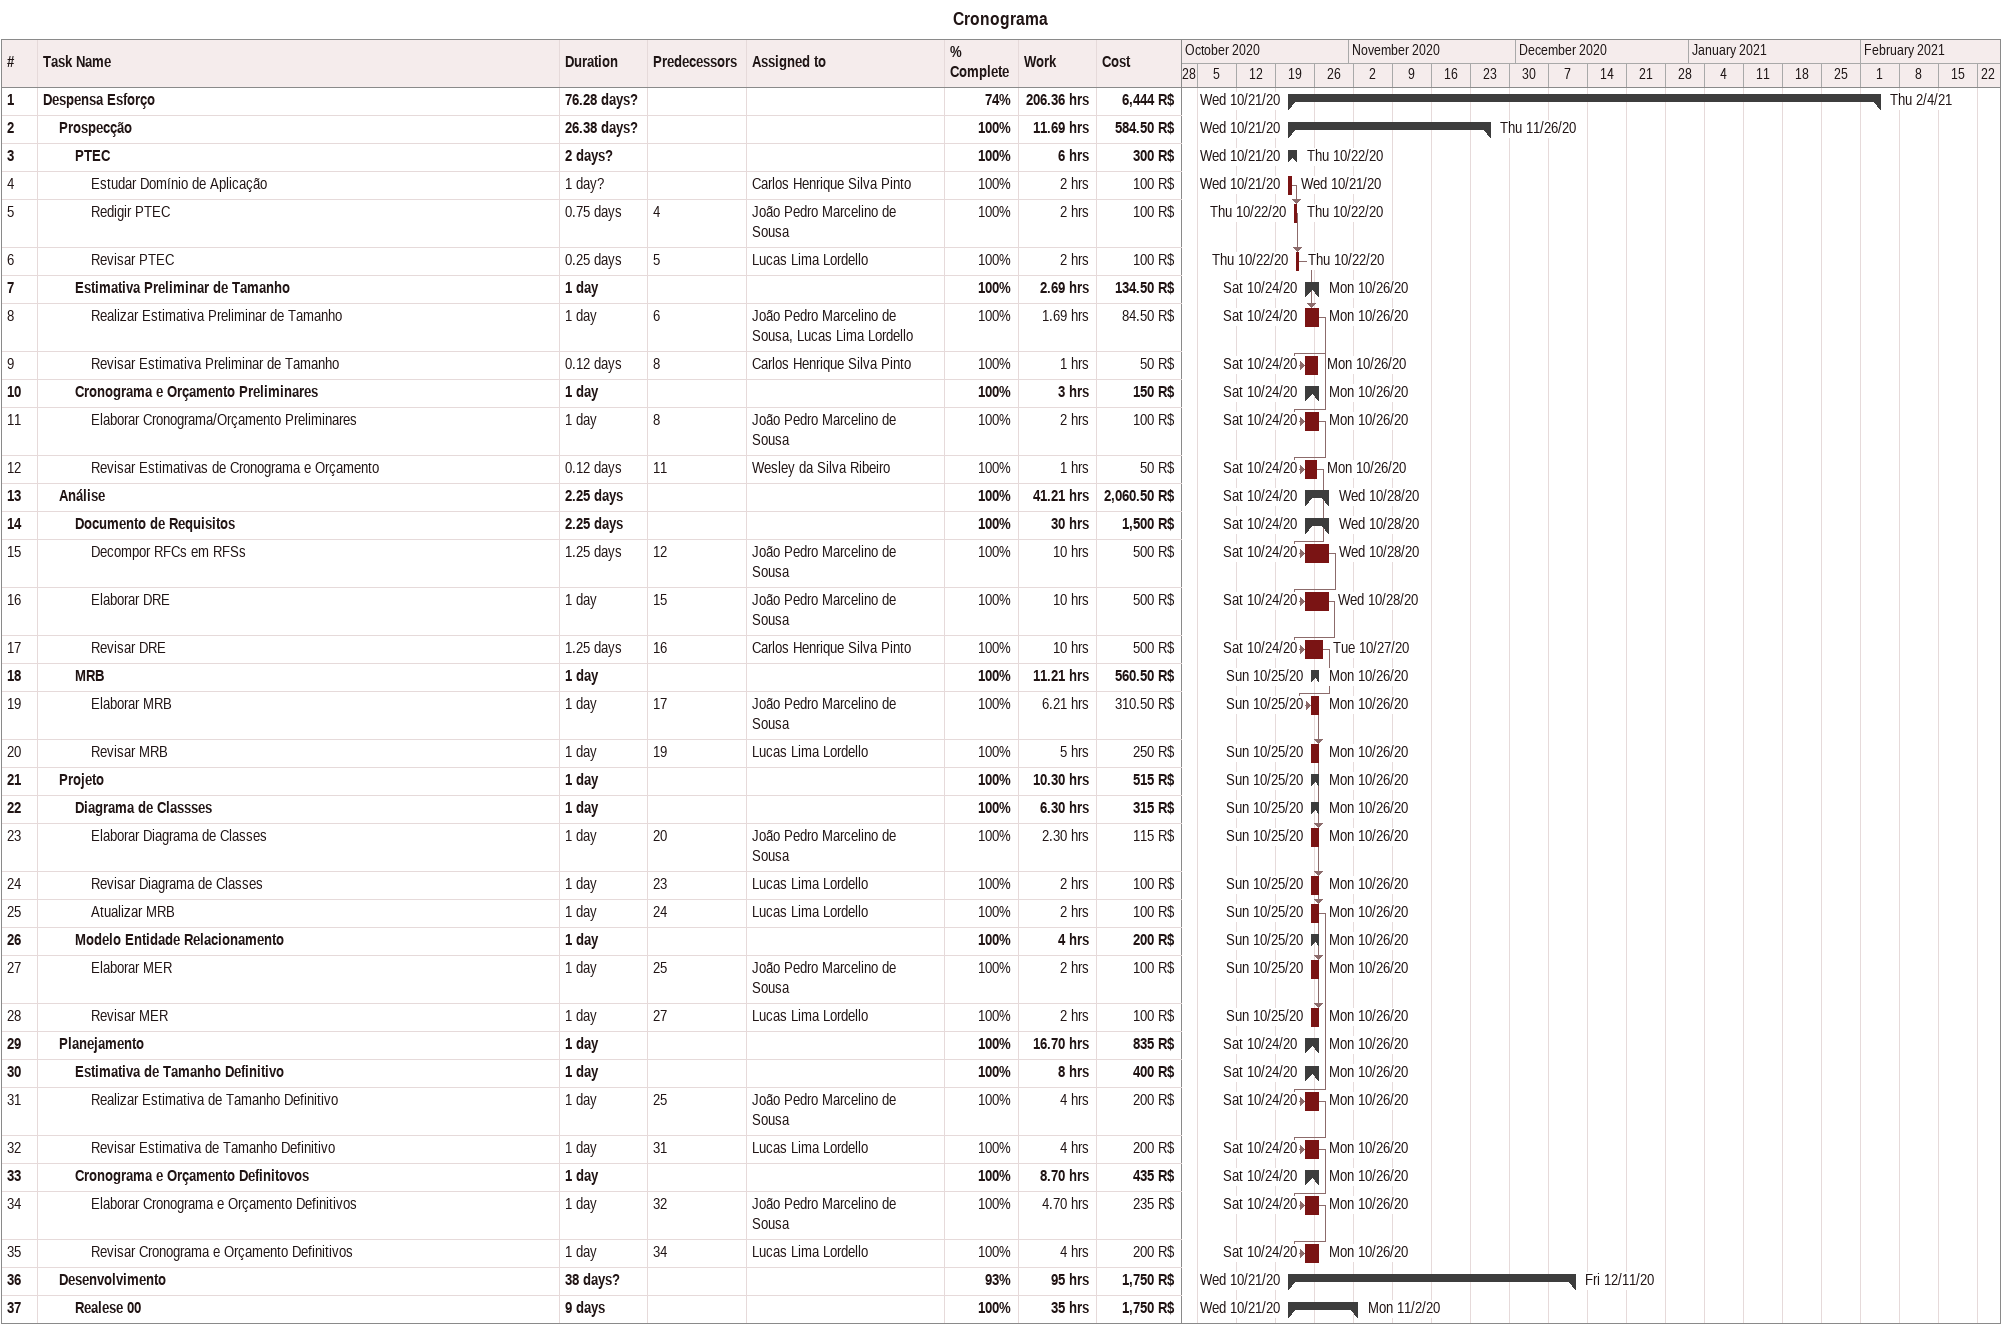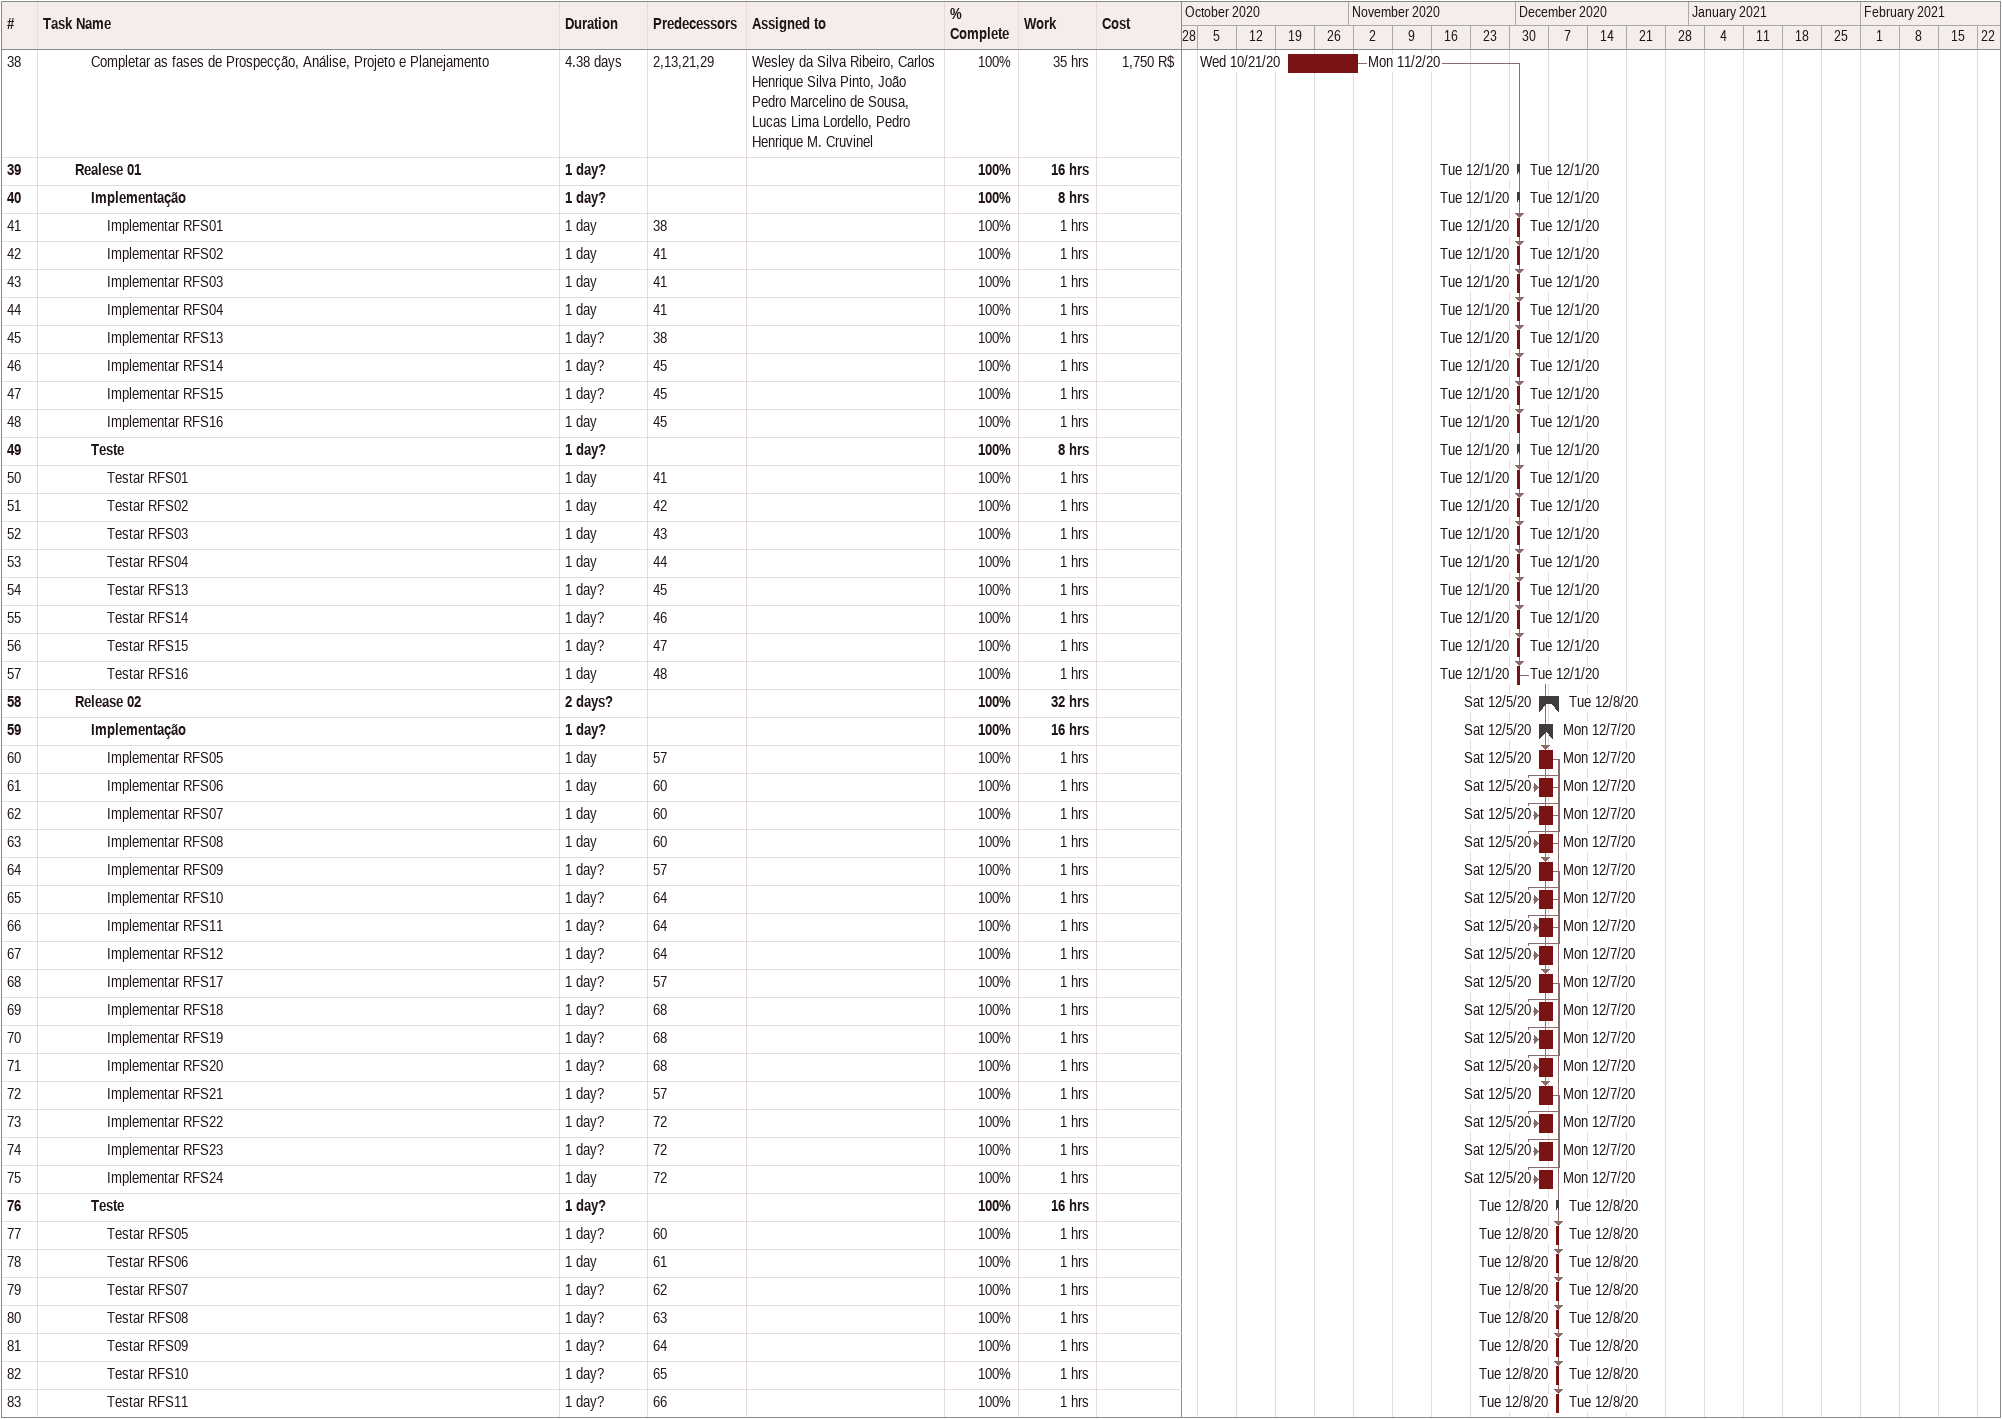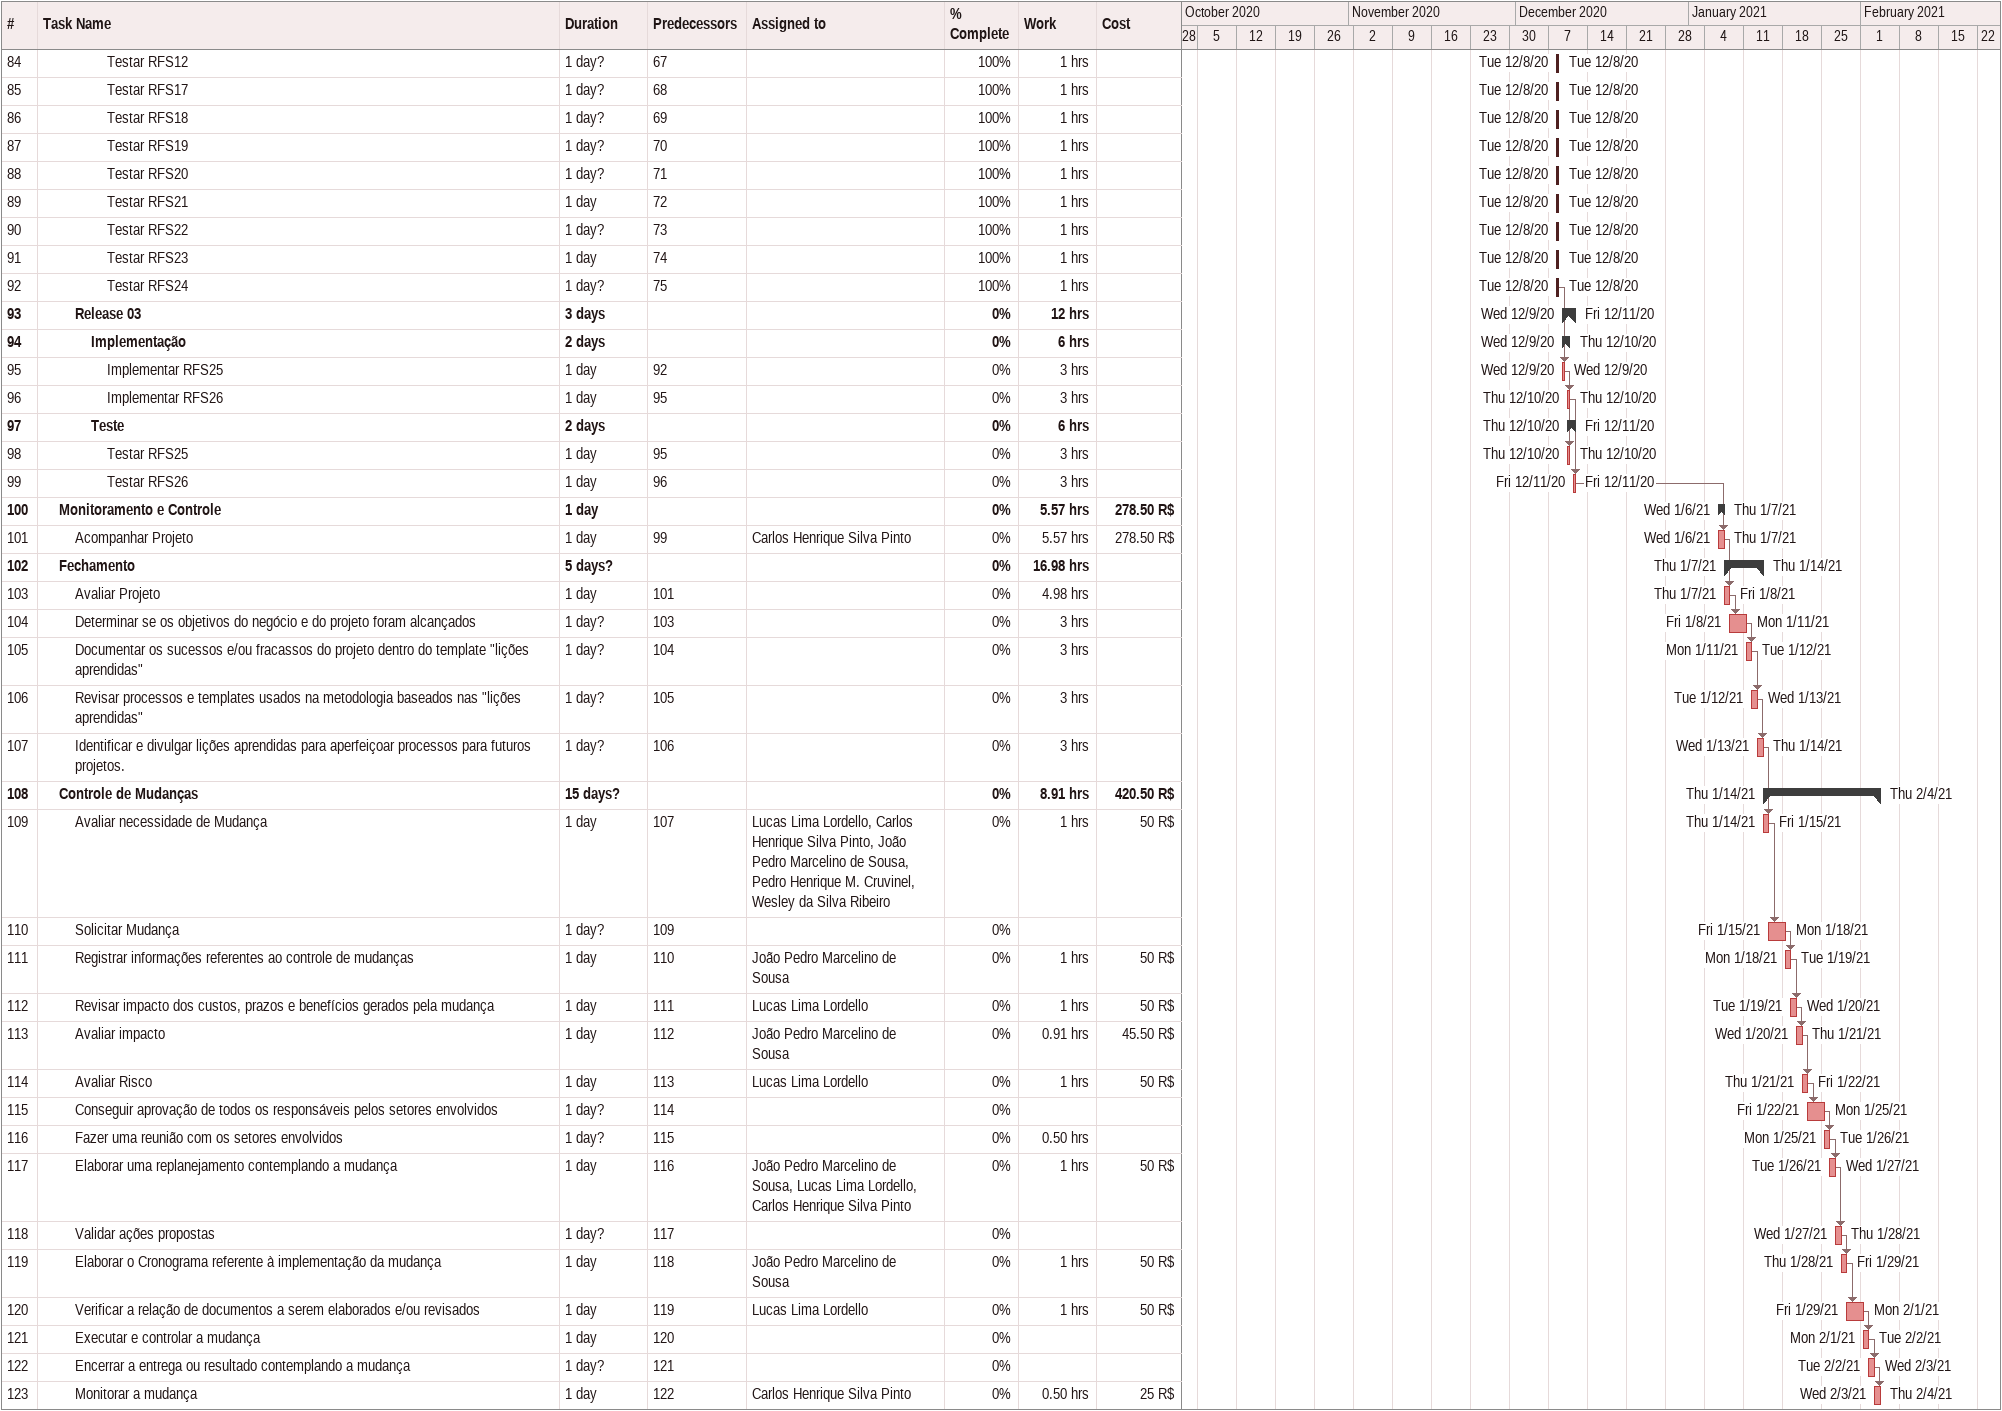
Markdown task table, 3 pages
Cronograma

| ID | Level | Task | Duration | Start | Finish | Predecessors | Resources | % complete | Work (h) | Cost (R$) |
|---|---|---|---|---|---|---|---|---|---|---|
| 1 | 1 | **Despensa Esforço** | 76.28d? | 2020-10-21 | 2021-02-04 |  |  | 74 | 206.36 | 6444 |
| 2 | 2 | **Prospecção** | 26.38d? | 2020-10-21 | 2020-11-26 |  |  | 100 | 11.69 | 584.50 |
| 3 | 3 | **PTEC** | 2d? | 2020-10-21 | 2020-10-22 |  |  | 100 | 6 | 300 |
| 4 | 4 | Estudar Domínio de Aplicação | 1d? | 2020-10-21 | 2020-10-21 |  | Carlos Henrique Silva Pinto | 100 | 2 | 100 |
| 5 | 4 | Redigir PTEC | 0.75d | 2020-10-22 | 2020-10-22 | 4 | João Pedro Marcelino de Sousa | 100 | 2 | 100 |
| 6 | 4 | Revisar PTEC | 0.25d | 2020-10-22 | 2020-10-22 | 5 | Lucas Lima Lordello | 100 | 2 | 100 |
| 7 | 3 | **Estimativa Preliminar de Tamanho** | 1d | 2020-10-24 | 2020-10-26 |  |  | 100 | 2.69 | 134.50 |
| 8 | 4 | Realizar Estimativa Preliminar de Tamanho | 1d | 2020-10-24 | 2020-10-26 | 6 | João Pedro Marcelino de Sousa, Lucas Lima Lordello | 100 | 1.69 | 84.50 |
| 9 | 4 | Revisar Estimativa Preliminar de Tamanho | 0.12d | 2020-10-24 | 2020-10-26 | 8 | Carlos Henrique Silva Pinto | 100 | 1 | 50 |
| 10 | 3 | **Cronograma e Orçamento Preliminares** | 1d | 2020-10-24 | 2020-10-26 |  |  | 100 | 3 | 150 |
| 11 | 4 | Elaborar Cronograma/Orçamento Preliminares | 1d | 2020-10-24 | 2020-10-26 | 8 | João Pedro Marcelino de Sousa | 100 | 2 | 100 |
| 12 | 4 | Revisar Estimativas de Cronograma e Orçamento | 0.12d | 2020-10-24 | 2020-10-26 | 11 | Wesley da Silva Ribeiro | 100 | 1 | 50 |
| 13 | 2 | **Análise** | 2.25d | 2020-10-24 | 2020-10-28 |  |  | 100 | 41.21 | 2060.50 |
| 14 | 3 | **Documento de Requisitos** | 2.25d | 2020-10-24 | 2020-10-28 |  |  | 100 | 30 | 1500 |
| 15 | 4 | Decompor RFCs em RFSs | 1.25d | 2020-10-24 | 2020-10-28 | 12 | João Pedro Marcelino de Sousa | 100 | 10 | 500 |
| 16 | 4 | Elaborar DRE | 1d | 2020-10-24 | 2020-10-28 | 15 | João Pedro Marcelino de Sousa | 100 | 10 | 500 |
| 17 | 4 | Revisar DRE | 1.25d | 2020-10-24 | 2020-10-27 | 16 | Carlos Henrique Silva Pinto | 100 | 10 | 500 |
| 18 | 3 | **MRB** | 1d | 2020-10-25 | 2020-10-26 |  |  | 100 | 11.21 | 560.50 |
| 19 | 4 | Elaborar MRB | 1d | 2020-10-25 | 2020-10-26 | 17 | João Pedro Marcelino de Sousa | 100 | 6.21 | 310.50 |
| 20 | 4 | Revisar MRB | 1d | 2020-10-25 | 2020-10-26 | 19 | Lucas Lima Lordello | 100 | 5 | 250 |
| 21 | 2 | **Projeto** | 1d | 2020-10-25 | 2020-10-26 |  |  | 100 | 10.30 | 515 |
| 22 | 3 | **Diagrama de Classses** | 1d | 2020-10-25 | 2020-10-26 |  |  | 100 | 6.30 | 315 |
| 23 | 4 | Elaborar Diagrama de Classes | 1d | 2020-10-25 | 2020-10-26 | 20 | João Pedro Marcelino de Sousa | 100 | 2.30 | 115 |
| 24 | 4 | Revisar Diagrama de Classes | 1d | 2020-10-25 | 2020-10-26 | 23 | Lucas Lima Lordello | 100 | 2 | 100 |
| 25 | 4 | Atualizar MRB | 1d | 2020-10-25 | 2020-10-26 | 24 | Lucas Lima Lordello | 100 | 2 | 100 |
| 26 | 3 | **Modelo Entidade Relacionamento** | 1d | 2020-10-25 | 2020-10-26 |  |  | 100 | 4 | 200 |
| 27 | 4 | Elaborar MER | 1d | 2020-10-25 | 2020-10-26 | 25 | João Pedro Marcelino de Sousa | 100 | 2 | 100 |
| 28 | 4 | Revisar MER | 1d | 2020-10-25 | 2020-10-26 | 27 | Lucas Lima Lordello | 100 | 2 | 100 |
| 29 | 2 | **Planejamento** | 1d | 2020-10-24 | 2020-10-26 |  |  | 100 | 16.70 | 835 |
| 30 | 3 | **Estimativa de Tamanho Definitivo** | 1d | 2020-10-24 | 2020-10-26 |  |  | 100 | 8 | 400 |
| 31 | 4 | Realizar Estimativa de Tamanho Definitivo | 1d | 2020-10-24 | 2020-10-26 | 25 | João Pedro Marcelino de Sousa | 100 | 4 | 200 |
| 32 | 4 | Revisar Estimativa de Tamanho Definitivo | 1d | 2020-10-24 | 2020-10-26 | 31 | Lucas Lima Lordello | 100 | 4 | 200 |
| 33 | 3 | **Cronograma e Orçamento Definitovos** | 1d | 2020-10-24 | 2020-10-26 |  |  | 100 | 8.70 | 435 |
| 34 | 4 | Elaborar Cronograma e Orçamento Definitivos | 1d | 2020-10-24 | 2020-10-26 | 32 | João Pedro Marcelino de Sousa | 100 | 4.70 | 235 |
| 35 | 4 | Revisar Cronograma e Orçamento Definitivos | 1d | 2020-10-24 | 2020-10-26 | 34 | Lucas Lima Lordello | 100 | 4 | 200 |
| 36 | 2 | **Desenvolvimento** | 38d? | 2020-10-21 | 2020-12-11 |  |  | 93 | 95 | 1750 |
| 37 | 3 | **Realese 00** | 9d | 2020-10-21 | 2020-11-02 |  |  | 100 | 35 | 1750 |
| 38 | 4 | Completar as fases de Prospecção, Análise, Projeto e Planejamento | 4.38d | 2020-10-21 | 2020-11-02 | 2, 13, 21, 29 | Wesley da Silva Ribeiro, Carlos Henrique Silva Pinto, João Pedro Marcelino de Sousa, Lucas Lima Lordello, Pedro Henrique M. Cruvinel | 100 | 35 | 1750 |
| 39 | 3 | **Realese 01** | 1d? | 2020-12-01 | 2020-12-01 |  |  | 100 | 16 |  |
| 40 | 4 | **Implementação** | 1d? | 2020-12-01 | 2020-12-01 |  |  | 100 | 8 |  |
| 41 | 5 | Implementar RFS01 | 1d | 2020-12-01 | 2020-12-01 | 38 |  | 100 | 1 |  |
| 42 | 5 | Implementar RFS02 | 1d | 2020-12-01 | 2020-12-01 | 41 |  | 100 | 1 |  |
| 43 | 5 | Implementar RFS03 | 1d | 2020-12-01 | 2020-12-01 | 41 |  | 100 | 1 |  |
| 44 | 5 | Implementar RFS04 | 1d | 2020-12-01 | 2020-12-01 | 41 |  | 100 | 1 |  |
| 45 | 5 | Implementar RFS13 | 1d? | 2020-12-01 | 2020-12-01 | 38 |  | 100 | 1 |  |
| 46 | 5 | Implementar RFS14 | 1d? | 2020-12-01 | 2020-12-01 | 45 |  | 100 | 1 |  |
| 47 | 5 | Implementar RFS15 | 1d? | 2020-12-01 | 2020-12-01 | 45 |  | 100 | 1 |  |
| 48 | 5 | Implementar RFS16 | 1d | 2020-12-01 | 2020-12-01 | 45 |  | 100 | 1 |  |
| 49 | 4 | **Teste** | 1d? | 2020-12-01 | 2020-12-01 |  |  | 100 | 8 |  |
| 50 | 5 | Testar RFS01 | 1d | 2020-12-01 | 2020-12-01 | 41 |  | 100 | 1 |  |
| 51 | 5 | Testar RFS02 | 1d | 2020-12-01 | 2020-12-01 | 42 |  | 100 | 1 |  |
| 52 | 5 | Testar RFS03 | 1d | 2020-12-01 | 2020-12-01 | 43 |  | 100 | 1 |  |
| 53 | 5 | Testar RFS04 | 1d | 2020-12-01 | 2020-12-01 | 44 |  | 100 | 1 |  |
| 54 | 5 | Testar RFS13 | 1d? | 2020-12-01 | 2020-12-01 | 45 |  | 100 | 1 |  |
| 55 | 5 | Testar RFS14 | 1d? | 2020-12-01 | 2020-12-01 | 46 |  | 100 | 1 |  |
| 56 | 5 | Testar RFS15 | 1d? | 2020-12-01 | 2020-12-01 | 47 |  | 100 | 1 |  |
| 57 | 5 | Testar RFS16 | 1d | 2020-12-01 | 2020-12-01 | 48 |  | 100 | 1 |  |
| 58 | 3 | **Release 02** | 2d? | 2020-12-05 | 2020-12-08 |  |  | 100 | 32 |  |
| 59 | 4 | **Implementação** | 1d? | 2020-12-05 | 2020-12-07 |  |  | 100 | 16 |  |
| 60 | 5 | Implementar RFS05 | 1d | 2020-12-05 | 2020-12-07 | 57 |  | 100 | 1 |  |
| 61 | 5 | Implementar RFS06 | 1d | 2020-12-05 | 2020-12-07 | 60 |  | 100 | 1 |  |
| 62 | 5 | Implementar RFS07 | 1d | 2020-12-05 | 2020-12-07 | 60 |  | 100 | 1 |  |
| 63 | 5 | Implementar RFS08 | 1d | 2020-12-05 | 2020-12-07 | 60 |  | 100 | 1 |  |
| 64 | 5 | Implementar RFS09 | 1d? | 2020-12-05 | 2020-12-07 | 57 |  | 100 | 1 |  |
| 65 | 5 | Implementar RFS10 | 1d? | 2020-12-05 | 2020-12-07 | 64 |  | 100 | 1 |  |
| 66 | 5 | Implementar RFS11 | 1d? | 2020-12-05 | 2020-12-07 | 64 |  | 100 | 1 |  |
| 67 | 5 | Implementar RFS12 | 1d? | 2020-12-05 | 2020-12-07 | 64 |  | 100 | 1 |  |
| 68 | 5 | Implementar RFS17 | 1d? | 2020-12-05 | 2020-12-07 | 57 |  | 100 | 1 |  |
| 69 | 5 | Implementar RFS18 | 1d? | 2020-12-05 | 2020-12-07 | 68 |  | 100 | 1 |  |
| 70 | 5 | Implementar RFS19 | 1d? | 2020-12-05 | 2020-12-07 | 68 |  | 100 | 1 |  |
| 71 | 5 | Implementar RFS20 | 1d? | 2020-12-05 | 2020-12-07 | 68 |  | 100 | 1 |  |
| 72 | 5 | Implementar RFS21 | 1d? | 2020-12-05 | 2020-12-07 | 57 |  | 100 | 1 |  |
| 73 | 5 | Implementar RFS22 | 1d? | 2020-12-05 | 2020-12-07 | 72 |  | 100 | 1 |  |
| 74 | 5 | Implementar RFS23 | 1d? | 2020-12-05 | 2020-12-07 | 72 |  | 100 | 1 |  |
| 75 | 5 | Implementar RFS24 | 1d | 2020-12-05 | 2020-12-07 | 72 |  | 100 | 1 |  |
| 76 | 4 | **Teste** | 1d? | 2020-12-08 | 2020-12-08 |  |  | 100 | 16 |  |
| 77 | 5 | Testar RFS05 | 1d? | 2020-12-08 | 2020-12-08 | 60 |  | 100 | 1 |  |
| 78 | 5 | Testar RFS06 | 1d | 2020-12-08 | 2020-12-08 | 61 |  | 100 | 1 |  |
| 79 | 5 | Testar RFS07 | 1d? | 2020-12-08 | 2020-12-08 | 62 |  | 100 | 1 |  |
| 80 | 5 | Testar RFS08 | 1d? | 2020-12-08 | 2020-12-08 | 63 |  | 100 | 1 |  |
| 81 | 5 | Testar RFS09 | 1d? | 2020-12-08 | 2020-12-08 | 64 |  | 100 | 1 |  |
| 82 | 5 | Testar RFS10 | 1d? | 2020-12-08 | 2020-12-08 | 65 |  | 100 | 1 |  |
| 83 | 5 | Testar RFS11 | 1d? | 2020-12-08 | 2020-12-08 | 66 |  | 100 | 1 |  |
| 84 | 5 | Testar RFS12 | 1d? | 2020-12-08 | 2020-12-08 | 67 |  | 100 | 1 |  |
| 85 | 5 | Testar RFS17 | 1d? | 2020-12-08 | 2020-12-08 | 68 |  | 100 | 1 |  |
| 86 | 5 | Testar RFS18 | 1d? | 2020-12-08 | 2020-12-08 | 69 |  | 100 | 1 |  |
| 87 | 5 | Testar RFS19 | 1d? | 2020-12-08 | 2020-12-08 | 70 |  | 100 | 1 |  |
| 88 | 5 | Testar RFS20 | 1d? | 2020-12-08 | 2020-12-08 | 71 |  | 100 | 1 |  |
| 89 | 5 | Testar RFS21 | 1d | 2020-12-08 | 2020-12-08 | 72 |  | 100 | 1 |  |
| 90 | 5 | Testar RFS22 | 1d? | 2020-12-08 | 2020-12-08 | 73 |  | 100 | 1 |  |
| 91 | 5 | Testar RFS23 | 1d | 2020-12-08 | 2020-12-08 | 74 |  | 100 | 1 |  |
| 92 | 5 | Testar RFS24 | 1d? | 2020-12-08 | 2020-12-08 | 75 |  | 100 | 1 |  |
| 93 | 3 | **Release 03** | 3d | 2020-12-09 | 2020-12-11 |  |  | 0 | 12 |  |
| 94 | 4 | **Implementação** | 2d | 2020-12-09 | 2020-12-10 |  |  | 0 | 6 |  |
| 95 | 5 | Implementar RFS25 | 1d | 2020-12-09 | 2020-12-09 | 92 |  | 0 | 3 |  |
| 96 | 5 | Implementar RFS26 | 1d | 2020-12-10 | 2020-12-10 | 95 |  | 0 | 3 |  |
| 97 | 4 | **Teste** | 2d | 2020-12-10 | 2020-12-11 |  |  | 0 | 6 |  |
| 98 | 5 | Testar RFS25 | 1d | 2020-12-10 | 2020-12-10 | 95 |  | 0 | 3 |  |
| 99 | 5 | Testar RFS26 | 1d | 2020-12-11 | 2020-12-11 | 96 |  | 0 | 3 |  |
| 100 | 2 | **Monitoramento e Controle** | 1d | 2021-01-06 | 2021-01-07 |  |  | 0 | 5.57 | 278.50 |
| 101 | 3 | Acompanhar Projeto | 1d | 2021-01-06 | 2021-01-07 | 99 | Carlos Henrique Silva Pinto | 0 | 5.57 | 278.50 |
| 102 | 2 | **Fechamento** | 5d? | 2021-01-07 | 2021-01-14 |  |  | 0 | 16.98 |  |
| 103 | 3 | Avaliar Projeto | 1d | 2021-01-07 | 2021-01-08 | 101 |  | 0 | 4.98 |  |
| 104 | 3 | Determinar se os objetivos do negócio e do projeto foram alcançados | 1d? | 2021-01-08 | 2021-01-11 | 103 |  | 0 | 3 |  |
| 105 | 3 | Documentar os sucessos e/ou fracassos do projeto dentro do template "lições aprendidas" | 1d? | 2021-01-11 | 2021-01-12 | 104 |  | 0 | 3 |  |
| 106 | 3 | Revisar processos e templates usados na metodologia baseados nas "lições aprendidas" | 1d? | 2021-01-12 | 2021-01-13 | 105 |  | 0 | 3 |  |
| 107 | 3 | Identificar e divulgar lições aprendidas para aperfeiçoar processos para futuros projetos. | 1d? | 2021-01-13 | 2021-01-14 | 106 |  | 0 | 3 |  |
| 108 | 2 | **Controle de Mudanças** | 15d? | 2021-01-14 | 2021-02-04 |  |  | 0 | 8.91 | 420.50 |
| 109 | 3 | Avaliar necessidade de Mudança | 1d | 2021-01-14 | 2021-01-15 | 107 | Lucas Lima Lordello, Carlos Henrique Silva Pinto, João Pedro Marcelino de Sousa, Pedro Henrique M. Cruvinel, Wesley da Silva Ribeiro | 0 | 1 | 50 |
| 110 | 3 | Solicitar Mudança | 1d? | 2021-01-15 | 2021-01-18 | 109 |  | 0 |  |  |
| 111 | 3 | Registrar informações referentes ao controle de mudanças | 1d | 2021-01-18 | 2021-01-19 | 110 | João Pedro Marcelino de Sousa | 0 | 1 | 50 |
| 112 | 3 | Revisar impacto dos custos, prazos e benefícios gerados pela mudança | 1d | 2021-01-19 | 2021-01-20 | 111 | Lucas Lima Lordello | 0 | 1 | 50 |
| 113 | 3 | Avaliar impacto | 1d | 2021-01-20 | 2021-01-21 | 112 | João Pedro Marcelino de Sousa | 0 | 0.91 | 45.50 |
| 114 | 3 | Avaliar Risco | 1d | 2021-01-21 | 2021-01-22 | 113 | Lucas Lima Lordello | 0 | 1 | 50 |
| 115 | 3 | Conseguir aprovação de todos os responsáveis pelos setores envolvidos | 1d? | 2021-01-22 | 2021-01-25 | 114 |  | 0 |  |  |
| 116 | 3 | Fazer uma reunião com os setores envolvidos | 1d? | 2021-01-25 | 2021-01-26 | 115 |  | 0 | 0.50 |  |
| 117 | 3 | Elaborar uma replanejamento contemplando a mudança | 1d | 2021-01-26 | 2021-01-27 | 116 | João Pedro Marcelino de Sousa, Lucas Lima Lordello, Carlos Henrique Silva Pinto | 0 | 1 | 50 |
| 118 | 3 | Validar ações propostas | 1d? | 2021-01-27 | 2021-01-28 | 117 |  | 0 |  |  |
| 119 | 3 | Elaborar o Cronograma referente à implementação da mudança | 1d | 2021-01-28 | 2021-01-29 | 118 | João Pedro Marcelino de Sousa | 0 | 1 | 50 |
| 120 | 3 | Verificar a relação de documentos a serem elaborados e/ou revisados | 1d | 2021-01-29 | 2021-02-01 | 119 | Lucas Lima Lordello | 0 | 1 | 50 |
| 121 | 3 | Executar e controlar a mudança | 1d | 2021-02-01 | 2021-02-02 | 120 |  | 0 |  |  |
| 122 | 3 | Encerrar a entrega ou resultado contemplando a mudança | 1d? | 2021-02-02 | 2021-02-03 | 121 |  | 0 |  |  |
| 123 | 3 | Monitorar a mudança | 1d | 2021-02-03 | 2021-02-04 | 122 | Carlos Henrique Silva Pinto | 0 | 0.50 | 25 |
